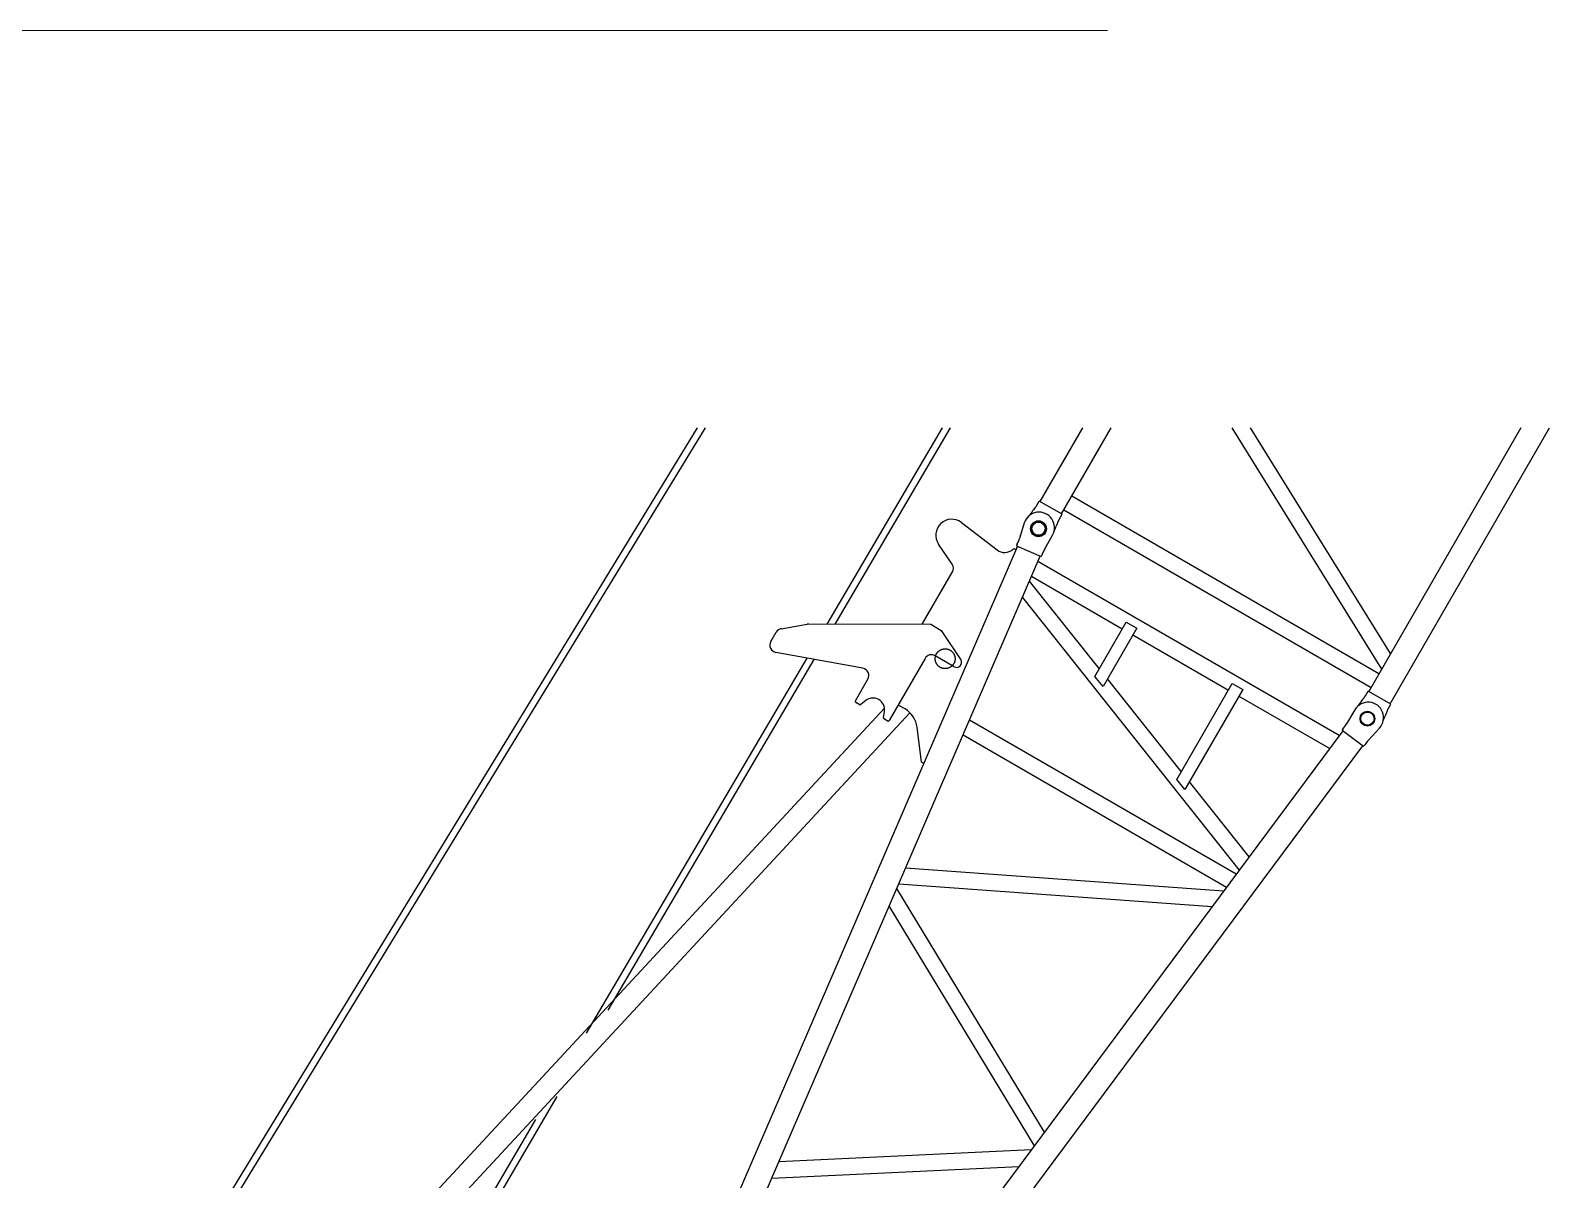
# Model space of a CAD drawing. Header units: millimetres. Extents: x -2078669 to -1085629, y -5987148 to 310365.
# Drawn here: x -1672053 to -1656551, y -2348808 to -2337086 of the extents above; entities that cross this region are included whole.
import ezdxf

# ---------------------------------------------------------------- set-up
doc = ezdxf.new("R2010")
doc.units = ezdxf.units.MM
doc.header["$LTSCALE"] = 500
doc.linetypes.add('PHANTOM', pattern=[8, 3, -1, 1, -1, 1, -1])
doc.layers.add('2', color=7, linetype='Continuous')
doc.layers.add('D-BYP-STRB', color=5, linetype='Continuous', lineweight=25)
doc.layers.add('D-TTL-LINE', color=7, linetype='Continuous', lineweight=13)

# ---------------------------------------------------------------- blocks, each defined once
blk = doc.blocks.new('A$C57306f55')
at = {"layer": 'D-BYP-STRB', "linetype": 'Continuous'}
for p, q in [((3623.1, 4055.5), (6469.8, 8715.1)), ((3673.5, 4191.7), (6437, 8715.1)), ((7435.1, 8715.1), (6964.4, 7914.6)), ((7467.5, 8715.1), (6996.8, 7914.5)), ((8007.8, 8715.1), (7834.3, 8414.7)), ((7922.3, 8363.9), (8125.1, 8715.1)), ((8618, 8715.1), (9228.9, 7730.2)), ((9265.8, 7794.1), (8694.5, 8715.1)), ((9797.6, 8715.1), (9176.7, 7639.7)), ((9264.7, 7588.9), (9914.9, 8715.1)), ((9218.4, 7712), (7964.1, 8436.2)), ((7820.6, 8397.3), (7831.6, 8416.3)), ((7925.1, 8362.3), (7831.6, 8416.3)), ((7931.6, 8380), (9185.9, 7655.8)), ((7513.8, 8328.8), (7659.8, 8216.9)), ((7770.7, 8327.1), (7750.8, 8263.7)), ((7855, 8366.4), (7855, 8366.4)), ((7855, 8366.4), (7855.1, 8366.3)), ((7855.1, 8366.3), (7855.1, 8366.3)), ((7855.1, 8366.3), (7855.2, 8366.3)), ((7855.2, 8366.3), (7855.2, 8366.3)), ((7855.2, 8366.3), (7855.3, 8366.2)), ((7855.3, 8366.2), (7855.3, 8366.2)), ((7855.3, 8366.2), (7855.4, 8366.2)), ((7855.4, 8366.2), (7855.5, 8366.2)), ((7855.5, 8366.2), (7855.5, 8366.1)), ((7855.5, 8366.1), (7855.6, 8366.1)), ((7855.6, 8366.1), (7855.6, 8366.1)), ((7855.6, 8366.1), (7855.7, 8366.1)), ((7855.7, 8366.1), (7855.7, 8366.1)), ((7855.7, 8366.1), (7855.8, 8366)), ((7855.8, 8366), (7855.8, 8366)), ((7914.1, 8343.3), (7925.1, 8362.3)), ((7742.7, 8242.8), (7748.2, 8255.6)), ((7742.7, 8242.8), (7748.2, 8255.6)), ((7748.2, 8255.6), (7750.8, 8263.7)), ((7748.2, 8255.6), (7750.7, 8263.7)), ((7755.3, 8278.2), (7750.7, 8263.7)), ((7750.7, 8263.7), (7750.7, 8263.7)), ((7750.7, 8263.7), (7750.7, 8263.7)), ((7750.7, 8263.7), (7750.7, 8263.7)), ((7750.7, 8263.7), (7750.7, 8263.7)), ((7750.7, 8263.7), (7750.7, 8263.7)), ((7750.7, 8263.7), (7750.7, 8263.7)), ((7750.7, 8263.7), (7750.8, 8263.7)), ((7750.8, 8263.7), (7750.8, 8263.7)), ((7750.8, 8263.7), (7750.8, 8263.7)), ((7750.8, 8263.7), (7750.8, 8263.7)), ((7750.8, 8263.7), (7750.8, 8263.7)), ((7750.8, 8263.7), (7750.8, 8263.7)), ((7750.8, 8263.7), (7750.8, 8263.7)), ((7750.8, 8263.7), (7750.8, 8263.7)), ((7750.8, 8263.7), (7750.8, 8263.7)), ((7750.8, 8263.7), (7750.8, 8263.7)), ((7853.3, 8219.4), (7885.8, 8277.4)), ((7742.7, 8232.2), (5954.9, 4091.1)), ((6062.9, 4085), (7835.6, 8192.1)), ((7476.1, 8158.8), (7420.5, 8240.8)), ((7723.4, 8219.1), (7728, 8223.2)), ((7728, 8223.2), (7736.6, 8218.2)), ((7741, 8238.8), (7738.8, 8233.9)), ((7740.9, 8238.8), (7738.8, 8233.9)), ((7738.8, 8233.9), (7839.8, 8190.3)), ((7740.9, 8238.8), (7742.7, 8242.8)), ((7741, 8238.8), (7742.7, 8242.8)), ((7742.7, 8242.8), (7742.7, 8242.8)), ((7842, 8195.2), (7839.8, 8190.3)), ((7843.7, 8199.2), (7842, 8195.2)), ((7849.2, 8212), (7843.7, 8199.2)), ((7853.3, 8219.4), (7849.2, 8212)), ((7354.4, 7914.1), (7477.3, 8127)), ((9056.3, 7459.3), (7826.2, 8169.4)), ((8076.6, 7732.7), (7791.9, 8089.9)), ((7800.3, 8109.4), (8170.6, 7895.5)), ((7762.7, 8022.3), (8648.2, 6910.8)), ((6736.2, 7843.4), (6757.9, 7881)), ((6758.1, 7881.4), (6757.9, 7881)), ((6778.6, 7895.5), (6884.5, 7914.3)), ((6889.8, 7914.8), (7388.7, 7913.6)), ((7388.7, 7913.6), (7432, 7888.6)), ((7432, 7888.6), (7511.6, 7768.8)), ((8058.2, 7700.9), (8186.1, 7922.4)), ((8229.4, 7897.4), (8092, 7659.4)), ((8186.1, 7922.4), (8229.4, 7897.4)), ((6736.2, 7843.4), (6736.2, 7843.4)), ((8213.9, 7870.5), (8603.6, 7645.5)), ((6882.8, 7775.8), (5982.9, 6245.3)), ((6912.1, 7770.5), (6070.7, 6339.4)), ((7111.7, 7734), (6756.8, 7798.9)), ((6756.8, 7798.9), (6756.8, 7798.9)), ((7366.1, 7774.4), (7219.7, 7520.9)), ((7484.9, 7740.4), (7407, 7785.4)), ((7081.1, 7600.9), (7132.3, 7689.5)), ((7317.6, 7690.5), (7317.4, 7690.1)), ((7319.4, 7693.6), (7317.6, 7690.5)), ((7319.6, 7694), (7319.4, 7693.6)), ((7319.6, 7694), (7319.7, 7694.1)), ((8092, 7659.4), (8058.2, 7700.9)), ((8411.3, 7312.5), (8110, 7690.6)), ((8392.8, 7280.4), (8619.1, 7672.4)), ((8662.4, 7647.4), (8426.6, 7238.9)), ((8619.1, 7672.4), (8662.4, 7647.4)), ((9162.9, 7622.3), (9173.9, 7641.3)), ((9267.4, 7587.3), (9173.9, 7641.3)), ((7200, 7571.7), (5351.7, 5579.5)), ((7081.1, 7600.9), (7081.1, 7600.9)), ((7097.3, 7585.7), (7083, 7594)), ((7123.4, 7602.4), (7102.9, 7586.2)), ((7102.9, 7586.1), (7102.9, 7586.2)), ((7284.1, 7568), (7256.2, 7584.1)), ((8646.9, 7620.5), (9017.2, 7406.7)), ((9256.4, 7568.3), (9267.4, 7587.3)), ((7304, 7552.8), (4723.9, 4771.9)), ((7196, 7532.4), (7199.9, 7558.2)), ((7196, 7532.4), (7196, 7532.4)), ((7212.9, 7519), (7198.5, 7527.3)), ((7219.7, 7520.9), (7219.7, 7520.9)), ((8635.6, 6893.8), (7546.9, 7522.4)), ((9081.7, 7500.5), (9086, 7507.7)), ((9081.7, 7500.4), (9086, 7507.7)), ((9120, 7564.8), (9086, 7507.7)), ((9086, 7507.7), (9086, 7507.7)), ((9086, 7507.7), (9086, 7507.7)), ((9086, 7507.7), (9086, 7507.7)), ((9086, 7507.7), (9086, 7507.7)), ((9086, 7507.7), (9086, 7507.7)), ((9086, 7507.7), (9086, 7507.7)), ((9086, 7507.7), (9086, 7507.7)), ((9086, 7507.7), (9086, 7507.7)), ((9086, 7507.7), (9086, 7507.7)), ((9086, 7507.7), (9086, 7507.7)), ((9086, 7507.7), (9086, 7507.7)), ((9086, 7507.7), (9086, 7507.7)), ((9086, 7507.7), (9086, 7507.7)), ((9086, 7507.7), (9086, 7507.7)), ((9086, 7507.7), (9086, 7507.7)), ((9086, 7507.7), (9086, 7507.7)), ((9120, 7564.9), (9120, 7564.8)), ((9071.2, 7478.7), (6513.8, 4041.8)), ((7351, 7350.5), (7333.3, 7493.7)), ((7521, 7462.3), (8596.5, 6841.3)), ((9070.7, 7485.7), (9067.6, 7481.5)), ((9067.6, 7481.5), (9155.8, 7415.8)), ((9070.7, 7485.7), (9073.3, 7489.2)), ((9073.3, 7489.2), (9081.7, 7500.4)), ((9078.4, 7496.1), (9081.7, 7500.5)), ((9175.7, 7441), (9220.6, 7490)), ((6590.4, 3974.8), (9152.4, 7418.3)), ((9159, 7420.1), (9155.8, 7415.8)), ((9161.6, 7423.6), (9159, 7420.1)), ((9169.9, 7434.8), (9161.6, 7423.6)), ((9175.7, 7441), (9169.9, 7434.8)), ((7351, 7350.5), (7351, 7350.5)), ((7351, 7350.5), (7351, 7350.5)), ((7359.8, 7345.4), (7351, 7350.5)), ((8426.6, 7238.9), (8392.8, 7280.4)), ((8688.3, 6964.8), (8444.8, 7270.5)), ((8583.9, 6824.4), (7286.1, 6918.2)), ((7853, 5841.9), (7250.4, 6835.6)), ((7258.8, 6855), (8537.9, 6762.5)), ((7218.8, 6762.4), (7811.1, 5785.6)), ((5863.3, 5986.5), (4460.1, 3599.9)), ((5775.5, 5892.5), (4427.6, 3599.9)), ((7798.5, 5768.7), (6768.7, 5719.9)), ((6740, 5653.4), (7748.3, 5701.2))]:
    blk.add_line(p, q, dxfattribs=at)
for points in [[(7820.6, 8397.3), (7818.7, 8394.7), (7816.4, 8391.7), (7813.9, 8388.2), (7811, 8384.4), (7808, 8380.3), (7804.8, 8376), (7801.5, 8371.6), (7798.1, 8367), (7797.1, 8365.7), (7796.1, 8364.3), (7795.1, 8363), (7794.2, 8361.7), (7793.2, 8360.3), (7792.2, 8359), (7791.2, 8357.7), (7790.3, 8356.4)], [(7891.4, 8291), (7892.3, 8293.1), (7893.3, 8295.3), (7894.2, 8297.4), (7895.2, 8299.7), (7896.1, 8301.9), (7897.1, 8304.2), (7898.1, 8306.4), (7899.1, 8308.7), (7901.4, 8313.9), (7903.6, 8319), (7905.7, 8323.9), (7907.7, 8328.6), (7909.6, 8333), (7911.3, 8336.9), (7912.8, 8340.4), (7914.1, 8343.3)], [(9162.9, 7622.3), (9161, 7619.7), (9158.8, 7616.7), (9156.2, 7613.2), (9153.4, 7609.4), (9150.3, 7605.3), (9147.1, 7601), (9143.8, 7596.6), (9140.5, 7592), (9139, 7590), (9137.5, 7588), (9136, 7586.1), (9134.6, 7584.1), (9133.1, 7582.1), (9131.7, 7580.2), (9130.3, 7578.4), (9129, 7576.5)], [(9236.2, 7521.6), (9236.8, 7523.1), (9237.5, 7524.6), (9238.1, 7526.1), (9238.8, 7527.6), (9239.5, 7529.1), (9240.1, 7530.7), (9240.8, 7532.2), (9241.5, 7533.7), (9243.7, 7538.9), (9245.9, 7544), (9248, 7548.9), (9250.1, 7553.6), (9252, 7558), (9253.7, 7561.9), (9255.2, 7565.4), (9256.4, 7568.3)]]:
    blk.add_lwpolyline(points, dxfattribs=at)
for centre, radius in [((7828.8, 8303.6), 32.5), ((7828.8, 8303.6), 30), ((7828.8, 8303.6), 27), ((9171.2, 7528.6), 30), ((9171.2, 7528.6), 30), ((9171.2, 7528.6), 27)]:
    blk.add_circle(centre, radius, dxfattribs=at)
at = {"layer": 'D-BYP-STRB', "linetype": 'PHANTOM'}
blk.add_circle((7447.6, 7773.1), 40.5, dxfattribs=at)
at = {"layer": 'D-BYP-STRB', "linetype": 'Continuous'}
for centre, radius, start, end in [((7474.3, 8277.3), 65, 52.50136, 214.17527), ((7830.8, 8308.2), 63, 330.78424, 162.53095), ((7690.2, 8256.5), 50, 232.50136, 311.55167), ((7451.3, 8142), 30, 330, 34.17527), ((6784.1, 7866.4), 30, 100.07357, 149.99634), ((6889.7, 7884.8), 30, 89.86727, 100.07894), ((6762.2, 7828.4), 30, 150, 259.63971), ((7392, 7759.4), 30, 60, 150), ((7494.9, 7757.7), 20, 240, 33.58109), ((7106.3, 7704.5), 30, 330, 79.63971), ((7085.5, 7598.4), 5, 150, 240), ((7099.8, 7590.1), 5, 240, 308.46932), ((7152.9, 7565.2), 47.5, 351.53068, 128.46932), ((7234.1, 7481.4), 100, 7.05245, 60), ((9174.2, 7532.6), 63, 317.48516, 149.23186), ((7201, 7531.7), 5, 171.53068, 240), ((7215.4, 7523.4), 5, 240, 330)]:
    blk.add_arc(centre, radius, start, end, dxfattribs=at)

msp = doc.modelspace()

# ---------------------------------------------------------------- linework, layer by layer
at = {"layer": 'D-TTL-LINE'}
msp.add_line((-1676461.9, -2337086.4), (-1661061.9, -2337086.4), dxfattribs=at)

# ---------------------------------------------------------------- block references
at = {"layer": '2', "xscale": 2.5, "yscale": 2.5, "zscale": 2.5}
msp.add_blockref('A$C57306f55', (-1681338.1, -2362928.2, 708000), dxfattribs=at)

doc.saveas('drawing.dxf')
